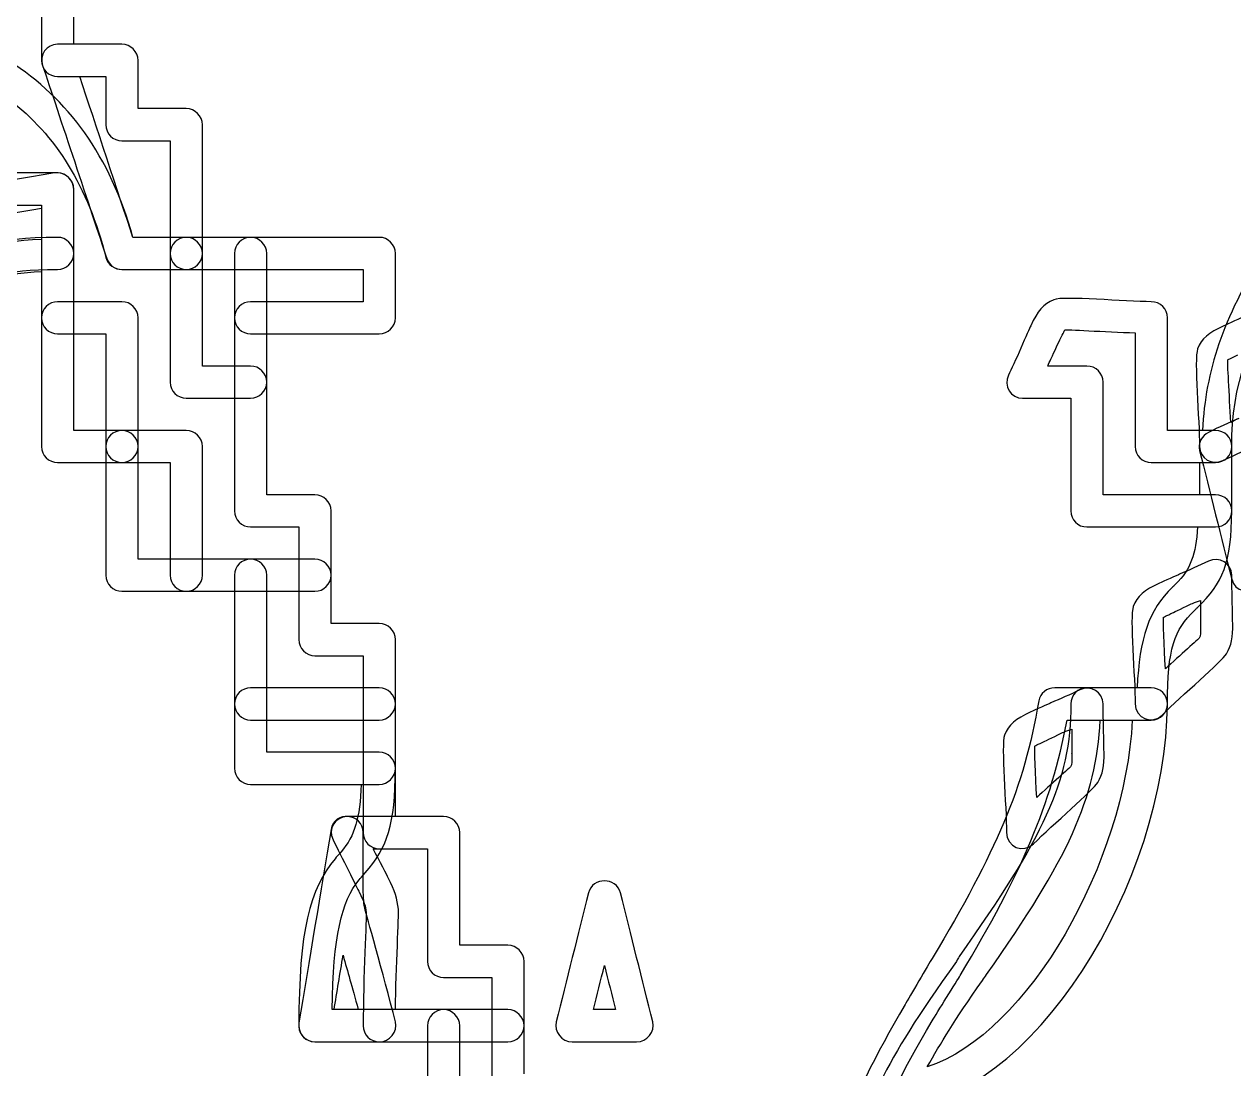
# Model space of a CAD drawing. Extents: x 25 to 279, y 7 to 272.
# Drawn here: x 257.3 to 267.25, y 122.68 to 131.27 of the extents above; entities that cross this region are included whole.
import ezdxf

# ---------------------------------------------------------------- set-up
doc = ezdxf.new("R2010")
doc.units = 0
doc.layers.get('0').update_dxf_attribs({"linetype": 'CONTINUOUS'})

msp = doc.modelspace()

# ---------------------------------------------------------------- linework, layer by layer
at = {"color": 7}
for points in [[(257.571875, 131.101042)], [(257.753908, 130.836458)], [(257.547004, 130.042708)], [(257.439583, 129.753254)], [(258.630208, 129.513542)], [(259.159375, 129.513542)], [(258.7625, 129.248958)], [(259.291667, 129.248958)], [(257.571875, 128.984375)], [(265.766021, 129.001044)], [(265.855979, 128.752865)], [(257.704167, 128.719792)], [(258.101042, 127.926042)], [(258.233333, 127.661458)], [(259.159375, 126.867708)], [(267.038667, 126.851304)], [(259.291667, 126.603125)], [(266.972521, 126.528777)], [(259.159375, 125.809375)], [(265.980333, 125.792971)], [(266.038542, 125.809375)], [(259.291667, 125.544792)], [(265.914188, 125.470444)], [(266.147021, 125.544792)], [(259.953125, 124.751042)], [(259.961327, 124.751042)], [(260.167967, 124.486458)], [(262.069792, 124.221875)], [(259.920052, 123.610158)], [(262.069792, 123.527344)], [(260.746875, 123.163542)], [(260.879167, 122.898958)]]:
    msp.add_lwpolyline(points, close=True, dxfattribs=at)
for points in [[(257.439583, 131.497917), (257.439583, 131.332552), (257.439583, 131.134115), (257.439583, 130.96875)], [(257.704167, 131.101042), (257.704167, 131.189942), (257.704167, 131.276725), (257.704167, 131.365625)], [(257.571875, 131.101042), (257.481652, 131.101042), (257.41921, 131.012935), (257.447785, 130.927475)], [(258.101042, 131.101042), (257.935677, 131.101042), (257.73724, 131.101042), (257.571875, 131.101042)], [(258.101042, 131.101042), (257.976952, 131.101042), (257.837517, 131.101042), (257.704167, 131.101042)], [(258.233333, 130.96875), (258.233333, 131.041775), (258.174067, 131.101042), (258.101042, 131.101042)], [(258.233333, 130.96875), (258.233333, 131.041775), (258.174067, 131.101042), (258.101042, 131.101042)], [(258.192058, 129.513542), (258.002881, 130.181879), (257.660246, 130.655483), (257.175, 130.960548)], [(257.439583, 130.96875), (257.439583, 130.895725), (257.49885, 130.836458), (257.571875, 130.836458)], [(258.233333, 130.571875), (258.233333, 130.705225), (258.233333, 130.84466), (258.233333, 130.96875)], [(258.233333, 130.571875), (258.233333, 130.705225), (258.233333, 130.84466), (258.233333, 130.96875)], [(257.447785, 130.927475), (257.580077, 130.5306), (257.84466, 129.73685), (257.976952, 129.339975)], [(257.571875, 130.836458), (257.695965, 130.836458), (257.8354, 130.836458), (257.96875, 130.836458)], [(257.753908, 130.836458), (257.826933, 130.836458), (257.896519, 130.836458), (257.96875, 130.836458)], [(258.192058, 129.513542), (258.069821, 129.87999), (257.885406, 130.441435), (257.753908, 130.836458)], [(257.96875, 130.836458), (257.96875, 130.703108), (257.96875, 130.563673), (257.96875, 130.439583)], [(257.96875, 130.836458), (257.96875, 130.703108), (257.96875, 130.563673), (257.96875, 130.439583)], [(257.175, 130.646223), (257.554413, 130.355975), (257.822435, 129.933435), (257.96875, 129.348177)], [(258.630208, 130.571875), (258.506119, 130.571875), (258.366683, 130.571875), (258.233333, 130.571875)], [(258.630208, 130.571875), (258.506119, 130.571875), (258.366683, 130.571875), (258.233333, 130.571875)], [(258.7625, 130.439583), (258.7625, 130.512608), (258.703233, 130.571875), (258.630208, 130.571875)], [(258.7625, 130.439583), (258.7625, 130.512608), (258.703233, 130.571875), (258.630208, 130.571875)], [(257.96875, 130.439583), (257.96875, 130.366558), (258.028017, 130.307292), (258.101042, 130.307292)], [(257.96875, 130.439583), (257.96875, 130.366558), (258.028017, 130.307292), (258.101042, 130.307292)], [(258.7625, 129.513542), (258.7625, 129.815696), (258.7625, 130.150129), (258.7625, 130.439583)], [(258.7625, 129.38125), (258.7625, 129.711979), (258.7625, 130.108854), (258.7625, 130.439583)], [(258.101042, 130.307292), (258.225131, 130.307292), (258.364567, 130.307292), (258.497917, 130.307292)], [(258.101042, 130.307292), (258.225131, 130.307292), (258.364567, 130.307292), (258.497917, 130.307292)], [(258.497917, 130.307292), (258.497917, 130.005138), (258.497917, 129.670704), (258.497917, 129.38125)], [(258.497917, 130.307292), (258.497917, 130.048265), (258.497917, 129.772569), (258.497917, 129.513542)], [(257.547004, 130.042708), (257.05091, 129.959894), (256.455598, 129.86094), (255.959504, 129.778125)], [(257.571875, 130.042708), (257.447785, 130.042708), (257.30835, 130.042708), (257.175, 130.042708)], [(257.704167, 129.910417), (257.704167, 129.992173), (257.627702, 130.056202), (257.547004, 130.042708)], [(257.704167, 129.910417), (257.704167, 129.983442), (257.6449, 130.042708), (257.571875, 130.042708)], [(257.704167, 128.984375), (257.704167, 129.286529), (257.704167, 129.620962), (257.704167, 129.910417)], [(257.704167, 129.38125), (257.704167, 129.546615), (257.704167, 129.745052), (257.704167, 129.910417)], [(256.116667, 129.53021), (256.540529, 129.600854), (257.011223, 129.681817), (257.439583, 129.753254)], [(257.042708, 129.778125), (257.166798, 129.778125), (257.306233, 129.778125), (257.439583, 129.778125)], [(257.439583, 129.778125), (257.439583, 129.475971), (257.439583, 129.141537), (257.439583, 128.852083)], [(257.439583, 129.753254), (257.439583, 129.666471), (257.439583, 129.582598), (257.439583, 129.497138)], [(257.571875, 129.513542), (257.046942, 129.513542), (256.824162, 129.425435), (256.61276, 129.207683)], [(257.439583, 129.497138), (257.029479, 129.47941), (256.800615, 129.401094), (256.61276, 129.207683)], [(257.704167, 129.38125), (257.704167, 129.454275), (257.6449, 129.513542), (257.571875, 129.513542)], [(258.630208, 129.513542), (258.493154, 129.513542), (258.336785, 129.513542), (258.192058, 129.513542)], [(258.497917, 129.513542), (258.395258, 129.513542), (258.293129, 129.513542), (258.192058, 129.513542)], [(258.630208, 129.513542), (258.557183, 129.513542), (258.497917, 129.454275), (258.497917, 129.38125)], [(258.7625, 129.38125), (258.7625, 129.454275), (258.703233, 129.513542), (258.630208, 129.513542)], [(259.159375, 129.513542), (258.99401, 129.513542), (258.795573, 129.513542), (258.630208, 129.513542)], [(260.217708, 129.513542), (259.76289, 129.513542), (259.231077, 129.513542), (258.7625, 129.513542)], [(259.159375, 129.513542), (259.08635, 129.513542), (259.027083, 129.454275), (259.027083, 129.38125)], [(260.217708, 129.513542), (259.886979, 129.513542), (259.490104, 129.513542), (259.159375, 129.513542)], [(259.291667, 129.38125), (259.291667, 129.454275), (259.2324, 129.513542), (259.159375, 129.513542)], [(260.35, 129.38125), (260.35, 129.454275), (260.290733, 129.513542), (260.217708, 129.513542)], [(260.35, 129.38125), (260.35, 129.454275), (260.290733, 129.513542), (260.217708, 129.513542)], [(257.571875, 129.248958), (257.6449, 129.248958), (257.704167, 129.308225), (257.704167, 129.38125)], [(257.704167, 127.926042), (257.704167, 128.394619), (257.704167, 128.926431), (257.704167, 129.38125)], [(257.96875, 129.348177), (257.983567, 129.289175), (258.040452, 129.248958), (258.101042, 129.248958)], [(258.497917, 129.38125), (258.497917, 129.308225), (258.557183, 129.248958), (258.630208, 129.248958)], [(258.497917, 129.38125), (258.497917, 129.050521), (258.497917, 128.653646), (258.497917, 128.322917)], [(258.630208, 129.248958), (258.703233, 129.248958), (258.7625, 129.308225), (258.7625, 129.38125)], [(258.7625, 128.455208), (258.7625, 128.757362), (258.7625, 129.091796), (258.7625, 129.38125)], [(259.027083, 129.38125), (259.027083, 129.215885), (259.027083, 129.017448), (259.027083, 128.852083)], [(259.291667, 128.322917), (259.291667, 128.5875), (259.291667, 129.116667), (259.291667, 129.38125)], [(260.35, 128.852083), (260.35, 129.017448), (260.35, 129.215885), (260.35, 129.38125)], [(260.35, 128.852083), (260.35, 129.017448), (260.35, 129.215885), (260.35, 129.38125)], [(267.49375, 129.389452), (267.155083, 128.837531), (267.014854, 128.42531), (266.988396, 127.926042)], [(256.802996, 129.02565), (256.962275, 129.190221), (257.116263, 129.248958), (257.571875, 129.248958)], [(257.976952, 129.339975), (257.994944, 129.286), (258.044156, 129.248958), (258.101042, 129.248958)], [(258.101042, 129.248958), (258.225131, 129.248958), (258.364567, 129.248958), (258.497917, 129.248958)], [(258.101042, 129.248958), (258.266406, 129.248958), (258.464844, 129.248958), (258.630208, 129.248958)], [(258.497917, 129.248958), (258.497917, 128.946804), (258.497917, 128.612371), (258.497917, 128.322917)], [(258.630208, 129.248958), (259.085027, 129.248958), (259.61684, 129.248958), (260.085417, 129.248958)], [(258.7625, 129.248958), (258.8514, 129.248958), (258.938183, 129.248958), (259.027083, 129.248958)], [(258.7625, 128.455208), (258.7625, 128.714235), (258.7625, 128.989931), (258.7625, 129.248958)], [(259.027083, 129.248958), (259.027083, 129.007129), (259.027083, 128.697037), (259.027083, 128.455208)], [(259.291667, 129.248958), (259.550694, 129.248958), (259.82639, 129.248958), (260.085417, 129.248958)], [(259.291667, 128.984375), (259.291667, 129.073275), (259.291667, 129.160058), (259.291667, 129.248958)], [(260.085417, 129.248958), (260.085417, 129.160058), (260.085417, 129.073275), (260.085417, 128.984375)], [(260.085417, 129.248958), (260.085417, 129.160058), (260.085417, 129.073275), (260.085417, 128.984375)], [(267.229167, 127.79375), (267.229167, 128.302279), (267.369396, 128.683808), (267.716, 129.248958)], [(256.802996, 129.02565), (256.941108, 129.16826), (257.109913, 129.217737), (257.439583, 129.232554)], [(257.439583, 129.232554), (257.439583, 128.767681), (257.439583, 128.243277), (257.439583, 127.79375)], [(257.571875, 128.984375), (257.49885, 128.984375), (257.439583, 128.925108), (257.439583, 128.852083)], [(258.101042, 128.984375), (257.935677, 128.984375), (257.73724, 128.984375), (257.571875, 128.984375)], [(258.101042, 128.984375), (257.976952, 128.984375), (257.837517, 128.984375), (257.704167, 128.984375)], [(258.233333, 128.852083), (258.233333, 128.925108), (258.174067, 128.984375), (258.101042, 128.984375)], [(258.233333, 128.852083), (258.233333, 128.925108), (258.174067, 128.984375), (258.101042, 128.984375)], [(259.159375, 128.984375), (259.08635, 128.984375), (259.027083, 128.925108), (259.027083, 128.852083)], [(260.085417, 128.984375), (259.783263, 128.984375), (259.448829, 128.984375), (259.159375, 128.984375)], [(260.085417, 128.984375), (259.82639, 128.984375), (259.550694, 128.984375), (259.291667, 128.984375)], [(265.766021, 129.001044), (265.681354, 128.967442), (265.631083, 128.90791), (265.575521, 128.785937)], [(265.766021, 129.001044), (265.681354, 128.967442), (265.631083, 128.90791), (265.575521, 128.785937)], [(266.567708, 128.984375), (266.356042, 128.984375), (265.845396, 129.032794), (265.766021, 129.001044)], [(266.567708, 128.984375), (266.356042, 128.984375), (265.845396, 129.032794), (265.766021, 129.001044)], [(266.7, 128.852083), (266.7, 128.925108), (266.641792, 128.984375), (266.567708, 128.984375)], [(266.7, 128.852083), (266.7, 128.925108), (266.641792, 128.984375), (266.567708, 128.984375)], [(257.439583, 128.852083), (257.439583, 128.779058), (257.49885, 128.719792), (257.571875, 128.719792)], [(257.439583, 128.852083), (257.439583, 128.521354), (257.439583, 128.124479), (257.439583, 127.79375)], [(258.233333, 127.926042), (258.233333, 128.228196), (258.233333, 128.562629), (258.233333, 128.852083)], [(258.233333, 127.79375), (258.233333, 128.124479), (258.233333, 128.521354), (258.233333, 128.852083)], [(259.027083, 128.852083), (259.027083, 128.35599), (259.027083, 127.760677), (259.027083, 127.264583)], [(259.027083, 128.852083), (259.027083, 128.779058), (259.08635, 128.719792), (259.159375, 128.719792)], [(260.217708, 128.719792), (260.290733, 128.719792), (260.35, 128.779058), (260.35, 128.852083)], [(260.217708, 128.719792), (260.290733, 128.719792), (260.35, 128.779058), (260.35, 128.852083)], [(266.7, 127.926042), (266.7, 128.228196), (266.7, 128.562629), (266.7, 128.852083)], [(266.7, 127.926042), (266.7, 128.228196), (266.7, 128.562629), (266.7, 128.852083)], [(267.329708, 128.860285), (267.316479, 128.855258), (267.192125, 128.799167), (267.163021, 128.785937)], [(265.575521, 128.785937), (265.562292, 128.757098), (265.435292, 128.463146), (265.392958, 128.38086)], [(265.575521, 128.785937), (265.562292, 128.757098), (265.435292, 128.463146), (265.392958, 128.38086)], [(265.816292, 128.670315), (265.845396, 128.734079), (265.855979, 128.752071), (265.855979, 128.752865)], [(265.816292, 128.670315), (265.845396, 128.734079), (265.855979, 128.752071), (265.855979, 128.752865)], [(265.855979, 128.752865), (265.866563, 128.757098), (266.181417, 128.73699), (266.435417, 128.727994)], [(265.855979, 128.752865), (265.866562, 128.757098), (266.181417, 128.73699), (266.435417, 128.727994)], [(267.163021, 128.785937), (267.041313, 128.729317), (266.980458, 128.680633), (266.948708, 128.595702)], [(257.571875, 128.719792), (257.695965, 128.719792), (257.8354, 128.719792), (257.96875, 128.719792)], [(257.704167, 128.719792), (257.793067, 128.719792), (257.87985, 128.719792), (257.96875, 128.719792)], [(257.704167, 127.926042), (257.704167, 128.185069), (257.704167, 128.460765), (257.704167, 128.719792)], [(257.96875, 128.719792), (257.96875, 128.417637), (257.96875, 128.083204), (257.96875, 127.79375)], [(257.96875, 128.719792), (257.96875, 128.460765), (257.96875, 128.185069), (257.96875, 127.926042)], [(259.159375, 128.719792), (259.490104, 128.719792), (259.886979, 128.719792), (260.217708, 128.719792)], [(259.291667, 127.396875), (259.291667, 127.822854), (259.291667, 128.293813), (259.291667, 128.719792)], [(259.291667, 128.719792), (259.593821, 128.719792), (259.928254, 128.719792), (260.217708, 128.719792)], [(265.742208, 128.513152), (265.7475, 128.526381), (265.803063, 128.644121), (265.816292, 128.670315)], [(265.742208, 128.513152), (265.7475, 128.526381), (265.803063, 128.644121), (265.816292, 128.670315)], [(266.435417, 128.727994), (266.435417, 128.423988), (266.435417, 128.08585), (266.435417, 127.79375)], [(266.435417, 128.727994), (266.435417, 128.423987), (266.435417, 128.08585), (266.435417, 127.79375)], [(266.948708, 128.595702), (266.916958, 128.51474), (266.964583, 128.005417), (266.964583, 127.79375)], [(267.197417, 128.50495), (267.197417, 128.506802), (267.215937, 128.516592), (267.279437, 128.546225)], [(259.159375, 128.455208), (259.035285, 128.455208), (258.89585, 128.455208), (258.7625, 128.455208)], [(259.027083, 128.455208), (258.938183, 128.455208), (258.8514, 128.455208), (258.7625, 128.455208)], [(259.291667, 128.322917), (259.291667, 128.395942), (259.2324, 128.455208), (259.159375, 128.455208)], [(265.71575, 128.455208), (265.723688, 128.473994), (265.731625, 128.493838), (265.742208, 128.513152)], [(265.71575, 128.455208), (265.723688, 128.473994), (265.731625, 128.493837), (265.742208, 128.513152)], [(266.038542, 128.455208), (265.938, 128.455208), (265.826875, 128.455208), (265.71575, 128.455208)], [(266.038542, 128.455208), (265.938, 128.455208), (265.826875, 128.455208), (265.71575, 128.455208)], [(266.170833, 128.322917), (266.170833, 128.395942), (266.112625, 128.455208), (266.038542, 128.455208)], [(266.170833, 128.322917), (266.170833, 128.395942), (266.112625, 128.455208), (266.038542, 128.455208)], [(267.221229, 127.992188), (267.210646, 128.218406), (267.192125, 128.495425), (267.197417, 128.50495)], [(265.392958, 128.38086), (265.350625, 128.292754), (265.411479, 128.190625), (265.509375, 128.190625)], [(265.392958, 128.38086), (265.350625, 128.292754), (265.411479, 128.190625), (265.509375, 128.190625)], [(258.497917, 128.322917), (258.497917, 128.249892), (258.557183, 128.190625), (258.630208, 128.190625)], [(258.497917, 128.322917), (258.497917, 128.249892), (258.557183, 128.190625), (258.630208, 128.190625)], [(259.159375, 128.190625), (259.2324, 128.190625), (259.291667, 128.249892), (259.291667, 128.322917)], [(259.291667, 127.396875), (259.291667, 127.699029), (259.291667, 128.033462), (259.291667, 128.322917)], [(266.170833, 127.396875), (266.170833, 127.699029), (266.170833, 128.033463), (266.170833, 128.322917)], [(266.170833, 127.396875), (266.170833, 127.699029), (266.170833, 128.033462), (266.170833, 128.322917)], [(258.630208, 128.190625), (258.754298, 128.190625), (258.893733, 128.190625), (259.027083, 128.190625)], [(258.630208, 128.190625), (258.795573, 128.190625), (258.99401, 128.190625), (259.159375, 128.190625)], [(259.027083, 128.190625), (259.027083, 127.888471), (259.027083, 127.554038), (259.027083, 127.264583)], [(265.509375, 128.190625), (265.633729, 128.190625), (265.773958, 128.190625), (265.90625, 128.190625)], [(265.509375, 128.190625), (265.633729, 128.190625), (265.773958, 128.190625), (265.90625, 128.190625)], [(265.90625, 128.190625), (265.90625, 127.888471), (265.90625, 127.554038), (265.90625, 127.264583)], [(265.90625, 128.190625), (265.90625, 127.888471), (265.90625, 127.554038), (265.90625, 127.264583)], [(267.287375, 128.02526), (267.202708, 127.987425), (267.125979, 127.9525), (267.038667, 127.909638)], [(267.287375, 128.02526), (267.263562, 128.014942), (267.242396, 128.002242), (267.221229, 127.992188)], [(258.101042, 127.926042), (257.976952, 127.926042), (257.837517, 127.926042), (257.704167, 127.926042)], [(257.96875, 127.926042), (257.87985, 127.926042), (257.793067, 127.926042), (257.704167, 127.926042)], [(258.101042, 127.926042), (258.028017, 127.926042), (257.96875, 127.866775), (257.96875, 127.79375)], [(258.233333, 127.79375), (258.233333, 127.866775), (258.174067, 127.926042), (258.101042, 127.926042)], [(258.630208, 127.926042), (258.464844, 127.926042), (258.266406, 127.926042), (258.101042, 127.926042)], [(258.630208, 127.926042), (258.506119, 127.926042), (258.366683, 127.926042), (258.233333, 127.926042)], [(258.7625, 127.79375), (258.7625, 127.866775), (258.703233, 127.926042), (258.630208, 127.926042)], [(258.7625, 127.79375), (258.7625, 127.866775), (258.703233, 127.926042), (258.630208, 127.926042)], [(266.988396, 127.926042), (266.893146, 127.926042), (266.797896, 127.926042), (266.7, 127.926042)], [(267.096875, 127.926042), (266.972521, 127.926042), (266.832292, 127.926042), (266.7, 127.926042)], [(267.038667, 127.909638), (266.983104, 127.881856), (266.948708, 127.820737), (266.964583, 127.760677)], [(267.229167, 127.79375), (267.229167, 127.866775), (267.170958, 127.926042), (267.096875, 127.926042)], [(257.439583, 127.79375), (257.439583, 127.720725), (257.49885, 127.661458), (257.571875, 127.661458)], [(257.439583, 127.79375), (257.439583, 127.720725), (257.49885, 127.661458), (257.571875, 127.661458)], [(257.96875, 127.79375), (257.96875, 127.720725), (258.028017, 127.661458), (258.101042, 127.661458)], [(257.96875, 127.79375), (257.96875, 127.463021), (257.96875, 127.066146), (257.96875, 126.735417)], [(258.101042, 127.661458), (258.174067, 127.661458), (258.233333, 127.720725), (258.233333, 127.79375)], [(258.233333, 126.867708), (258.233333, 127.169863), (258.233333, 127.504296), (258.233333, 127.79375)], [(258.7625, 126.867708), (258.7625, 127.169863), (258.7625, 127.504296), (258.7625, 127.79375)], [(258.7625, 126.735417), (258.7625, 127.066146), (258.7625, 127.463021), (258.7625, 127.79375)], [(266.435417, 127.79375), (266.435417, 127.720725), (266.493625, 127.661458), (266.567708, 127.661458)], [(266.435417, 127.79375), (266.435417, 127.720725), (266.493625, 127.661458), (266.567708, 127.661458)], [(266.964583, 127.79375), (266.964583, 127.695325), (267.067771, 127.633942), (267.155083, 127.678127)], [(266.964583, 127.760677), (267.046604, 127.429948), (267.147146, 127.033073), (267.229167, 126.702344)], [(267.096875, 127.661458), (267.170958, 127.661458), (267.229167, 127.720725), (267.229167, 127.79375)], [(267.155083, 127.678127), (267.237104, 127.719137), (267.313833, 127.749035), (267.393208, 127.785548)], [(267.229167, 127.264583), (267.229167, 127.429948), (267.229167, 127.628385), (267.229167, 127.79375)], [(257.571875, 127.661458), (257.695965, 127.661458), (257.8354, 127.661458), (257.96875, 127.661458)], [(257.571875, 127.661458), (257.73724, 127.661458), (257.935677, 127.661458), (258.101042, 127.661458)], [(257.96875, 127.661458), (257.96875, 127.359304), (257.96875, 127.024871), (257.96875, 126.735417)], [(258.101042, 127.661458), (258.225131, 127.661458), (258.364567, 127.661458), (258.497917, 127.661458)], [(258.233333, 127.661458), (258.322233, 127.661458), (258.409017, 127.661458), (258.497917, 127.661458)], [(258.233333, 126.867708), (258.233333, 127.126735), (258.233333, 127.402431), (258.233333, 127.661458)], [(258.497917, 127.661458), (258.497917, 127.359304), (258.497917, 127.024871), (258.497917, 126.735417)], [(258.497917, 127.661458), (258.497917, 127.402431), (258.497917, 127.126735), (258.497917, 126.867708)], [(266.567708, 127.661458), (266.734396, 127.661458), (266.930188, 127.661458), (267.096875, 127.661458)], [(266.567708, 127.661458), (266.692063, 127.661458), (266.832292, 127.661458), (266.964583, 127.661458)], [(266.964583, 127.661458), (266.964583, 127.572558), (266.964583, 127.485775), (266.964583, 127.396875)], [(259.688542, 127.396875), (259.564452, 127.396875), (259.425017, 127.396875), (259.291667, 127.396875)], [(259.688542, 127.396875), (259.564452, 127.396875), (259.425017, 127.396875), (259.291667, 127.396875)], [(259.820833, 127.264583), (259.820833, 127.337608), (259.761567, 127.396875), (259.688542, 127.396875)], [(259.820833, 127.264583), (259.820833, 127.337608), (259.761567, 127.396875), (259.688542, 127.396875)], [(267.096875, 127.396875), (266.808479, 127.396875), (266.472458, 127.396875), (266.170833, 127.396875)], [(266.964583, 127.396875), (266.705292, 127.396875), (266.430125, 127.396875), (266.170833, 127.396875)], [(267.229167, 127.264583), (267.229167, 127.337608), (267.170958, 127.396875), (267.096875, 127.396875)], [(259.027083, 127.264583), (259.027083, 127.191558), (259.08635, 127.132292), (259.159375, 127.132292)], [(259.027083, 127.264583), (259.027083, 127.191558), (259.08635, 127.132292), (259.159375, 127.132292)], [(259.820833, 126.338542), (259.820833, 126.640696), (259.820833, 126.975129), (259.820833, 127.264583)], [(259.820833, 126.735417), (259.820833, 126.900781), (259.820833, 127.099219), (259.820833, 127.264583)], [(265.90625, 127.264583), (265.90625, 127.191558), (265.964458, 127.132292), (266.038542, 127.132292)], [(265.90625, 127.264583), (265.90625, 127.191558), (265.964458, 127.132292), (266.038542, 127.132292)], [(266.948708, 126.470833), (267.155083, 126.669535), (267.229167, 126.839927), (267.229167, 127.264583)], [(267.096875, 127.132292), (267.170958, 127.132292), (267.229167, 127.191558), (267.229167, 127.264583)], [(259.159375, 127.132292), (259.283465, 127.132292), (259.4229, 127.132292), (259.55625, 127.132292)], [(259.159375, 127.132292), (259.283465, 127.132292), (259.4229, 127.132292), (259.55625, 127.132292)], [(259.55625, 127.132292), (259.55625, 126.830138), (259.55625, 126.495704), (259.55625, 126.20625)], [(259.55625, 127.132292), (259.55625, 127.043392), (259.55625, 126.956608), (259.55625, 126.867708)], [(266.038542, 127.132292), (266.321646, 127.132292), (266.649729, 127.132292), (266.948708, 127.132292)], [(266.038542, 127.132292), (266.369271, 127.132292), (266.766146, 127.132292), (267.096875, 127.132292)], [(266.948708, 127.132292), (266.932833, 126.905544), (266.893146, 126.784365), (266.766146, 126.661069)], [(259.159375, 126.867708), (258.869921, 126.867708), (258.535488, 126.867708), (258.233333, 126.867708)], [(258.497917, 126.867708), (258.409017, 126.867708), (258.322233, 126.867708), (258.233333, 126.867708)], [(259.55625, 126.867708), (259.297223, 126.867708), (259.021527, 126.867708), (258.7625, 126.867708)], [(259.159375, 126.867708), (259.08635, 126.867708), (259.027083, 126.808442), (259.027083, 126.735417)], [(259.688542, 126.867708), (259.523177, 126.867708), (259.32474, 126.867708), (259.159375, 126.867708)], [(259.291667, 126.735417), (259.291667, 126.808442), (259.2324, 126.867708), (259.159375, 126.867708)], [(259.820833, 126.735417), (259.820833, 126.808442), (259.761567, 126.867708), (259.688542, 126.867708)], [(267.229167, 126.735417), (267.229167, 126.833842), (267.125979, 126.895225), (267.038667, 126.851304)], [(267.038667, 126.851304), (266.956646, 126.810029), (266.879917, 126.780131), (266.800542, 126.743619)], [(257.96875, 126.735417), (257.96875, 126.662392), (258.028017, 126.603125), (258.101042, 126.603125)], [(257.96875, 126.735417), (257.96875, 126.662392), (258.028017, 126.603125), (258.101042, 126.603125)], [(258.497917, 126.735417), (258.497917, 126.662392), (258.557183, 126.603125), (258.630208, 126.603125)], [(258.630208, 126.603125), (258.703233, 126.603125), (258.7625, 126.662392), (258.7625, 126.735417)], [(259.027083, 126.735417), (259.027083, 126.404687), (259.027083, 126.007812), (259.027083, 125.677083)], [(259.291667, 125.280208), (259.291667, 125.748785), (259.291667, 126.280598), (259.291667, 126.735417)], [(259.688542, 126.603125), (259.761567, 126.603125), (259.820833, 126.662392), (259.820833, 126.735417)], [(259.820833, 126.338542), (259.820833, 126.471892), (259.820833, 126.611327), (259.820833, 126.735417)], [(266.633854, 126.669271), (266.512146, 126.61265), (266.451292, 126.563967), (266.419542, 126.479035)], [(266.800542, 126.743619), (266.787313, 126.738592), (266.662958, 126.6825), (266.633854, 126.669271)], [(266.766146, 126.661069), (266.755563, 126.650221), (266.752917, 126.647575), (266.742333, 126.636198)], [(267.237104, 126.338542), (267.237104, 126.368969), (267.229167, 126.651808), (267.229167, 126.735417)], [(267.229167, 126.702344), (267.252979, 126.602596), (267.379979, 126.571904), (267.451417, 126.6444)], [(258.101042, 126.603125), (258.390496, 126.603125), (258.724929, 126.603125), (259.027083, 126.603125)], [(258.101042, 126.603125), (258.266406, 126.603125), (258.464844, 126.603125), (258.630208, 126.603125)], [(258.630208, 126.603125), (258.960938, 126.603125), (259.357813, 126.603125), (259.688542, 126.603125)], [(259.027083, 126.603125), (259.027083, 126.134548), (259.027083, 125.602735), (259.027083, 125.147917)], [(259.291667, 126.603125), (259.380567, 126.603125), (259.46735, 126.603125), (259.55625, 126.603125)], [(259.291667, 125.809375), (259.291667, 126.068402), (259.291667, 126.344098), (259.291667, 126.603125)], [(259.55625, 126.603125), (259.55625, 126.469775), (259.55625, 126.33034), (259.55625, 126.20625)], [(266.742333, 126.636198), (266.546542, 126.448344), (266.469813, 126.219479), (266.451292, 125.809375)], [(266.419542, 126.479035), (266.387792, 126.398073), (266.435417, 125.88875), (266.435417, 125.677083)], [(266.750271, 126.429558), (266.776729, 126.441465), (266.893146, 126.498085), (266.906375, 126.503906)], [(266.906375, 126.503906), (266.927542, 126.513696), (266.951354, 126.518987), (266.972521, 126.528777)], [(266.92225, 126.445963), (266.935479, 126.456546), (266.935479, 126.459985), (266.948708, 126.470833)], [(266.972521, 126.528777), (266.975167, 126.442523), (266.972521, 126.309173), (266.972521, 126.33034)], [(266.684125, 125.966537), (266.673542, 126.145131), (266.662958, 126.38061), (266.66825, 126.388283)], [(266.66825, 126.388283), (266.66825, 126.390135), (266.686771, 126.399925), (266.750271, 126.429558)], [(266.7, 125.677083), (266.7, 126.132696), (266.758208, 126.286683), (266.92225, 126.445963)], [(260.217708, 126.338542), (260.093619, 126.338542), (259.954183, 126.338542), (259.820833, 126.338542)], [(260.217708, 126.338542), (260.093619, 126.338542), (259.954183, 126.338542), (259.820833, 126.338542)], [(260.35, 126.20625), (260.35, 126.279275), (260.290733, 126.338542), (260.217708, 126.338542)], [(260.35, 126.20625), (260.35, 126.279275), (260.290733, 126.338542), (260.217708, 126.338542)], [(266.972521, 126.33034), (266.975167, 126.261548), (266.972521, 126.236412), (266.964583, 126.222654)], [(267.186833, 126.090362), (267.226521, 126.157302), (267.23975, 126.224771), (267.237104, 126.338542)], [(259.55625, 126.20625), (259.55625, 126.133225), (259.615517, 126.073958), (259.688542, 126.073958)], [(259.55625, 126.20625), (259.55625, 126.133225), (259.615517, 126.073958), (259.688542, 126.073958)], [(260.35, 125.677083), (260.35, 125.842448), (260.35, 126.040885), (260.35, 126.20625)], [(260.35, 124.751042), (260.35, 125.219619), (260.35, 125.751431), (260.35, 126.20625)], [(266.964583, 126.222654), (266.959292, 126.212071), (266.800542, 126.073429), (266.684125, 125.966537)], [(259.688542, 126.073958), (259.812631, 126.073958), (259.952067, 126.073958), (260.085417, 126.073958)], [(259.688542, 126.073958), (259.812631, 126.073958), (259.952067, 126.073958), (260.085417, 126.073958)], [(260.085417, 126.073958), (260.085417, 125.985058), (260.085417, 125.898275), (260.085417, 125.809375)], [(260.085417, 126.073958), (260.085417, 125.605381), (260.085417, 125.073569), (260.085417, 124.61875)], [(266.657667, 125.586067), (266.813771, 125.741112), (267.149792, 126.027656), (267.186833, 126.090362)], [(259.159375, 125.809375), (259.08635, 125.809375), (259.027083, 125.750108), (259.027083, 125.677083)], [(260.217708, 125.809375), (259.886979, 125.809375), (259.490104, 125.809375), (259.159375, 125.809375)], [(260.085417, 125.809375), (259.82639, 125.809375), (259.550694, 125.809375), (259.291667, 125.809375)], [(260.35, 125.677083), (260.35, 125.750108), (260.290733, 125.809375), (260.217708, 125.809375)], [(265.773958, 125.809375), (265.710458, 125.809375), (265.65225, 125.765719), (265.641667, 125.701954)], [(265.980333, 125.792971), (265.898313, 125.751696), (265.821583, 125.721798), (265.742208, 125.685285)], [(266.451292, 125.809375), (266.229042, 125.809375), (265.985625, 125.809375), (265.773958, 125.809375)], [(266.038542, 125.809375), (265.964458, 125.809375), (265.90625, 125.750108), (265.90625, 125.677083)], [(266.170833, 125.677083), (266.170833, 125.775508), (266.067646, 125.836892), (265.980333, 125.792971)], [(266.567708, 125.809375), (266.401021, 125.809375), (266.205229, 125.809375), (266.038542, 125.809375)], [(266.7, 125.677083), (266.7, 125.750108), (266.641792, 125.809375), (266.567708, 125.809375)], [(259.027083, 125.677083), (259.027083, 125.604058), (259.08635, 125.544792), (259.159375, 125.544792)], [(259.027083, 125.677083), (259.027083, 125.511719), (259.027083, 125.313281), (259.027083, 125.147917)], [(260.217708, 125.544792), (260.290733, 125.544792), (260.35, 125.604058), (260.35, 125.677083)], [(260.35, 125.147917), (260.35, 125.313281), (260.35, 125.511719), (260.35, 125.677083)], [(264.451042, 122.369792), (265.586104, 122.369792), (266.7, 124.241454), (266.7, 125.677083)], [(265.641667, 125.701954), (265.522604, 124.983875), (265.287125, 124.457619), (264.765896, 123.585288)], [(265.90625, 125.677083), (265.90625, 125.033087), (265.673417, 124.574829), (264.988146, 123.601692)], [(265.742208, 125.685285), (265.728979, 125.680258), (265.604625, 125.624167), (265.575521, 125.610938)], [(266.178771, 125.280208), (266.178771, 125.310635), (266.170833, 125.593475), (266.170833, 125.677083)], [(266.435417, 125.677083), (266.435417, 125.559344), (266.575646, 125.502723), (266.657667, 125.586067)], [(266.567708, 125.544792), (266.641792, 125.544792), (266.7, 125.604058), (266.7, 125.677083)], [(265.575521, 125.610938), (265.453812, 125.554317), (265.392958, 125.505633), (265.361208, 125.420702)], [(259.159375, 125.544792), (259.490104, 125.544792), (259.886979, 125.544792), (260.217708, 125.544792)], [(259.291667, 125.544792), (259.550694, 125.544792), (259.82639, 125.544792), (260.085417, 125.544792)], [(259.291667, 125.280208), (259.291667, 125.369108), (259.291667, 125.455892), (259.291667, 125.544792)], [(260.085417, 125.544792), (260.085417, 125.455892), (260.085417, 125.369108), (260.085417, 125.280208)], [(266.411604, 125.544792), (266.353396, 124.381948), (265.557, 122.965104), (264.723563, 122.692319)], [(264.996083, 123.444794), (265.506729, 124.297017), (265.742208, 124.844175), (265.8745, 125.544792)], [(265.213042, 123.452996), (265.882437, 124.403379), (266.115271, 124.898679), (266.147021, 125.544792)], [(265.848042, 125.445573), (265.869208, 125.455362), (265.893021, 125.460654), (265.914188, 125.470444)], [(265.8745, 125.544792), (266.099396, 125.544792), (266.35075, 125.544792), (266.567708, 125.544792)], [(265.914187, 125.470444), (265.916833, 125.38419), (265.914187, 125.25084), (265.914187, 125.272006)], [(266.147021, 125.544792), (266.234333, 125.544792), (266.321646, 125.544792), (266.411604, 125.544792)], [(265.361208, 125.420702), (265.329458, 125.33974), (265.377083, 124.830417), (265.377083, 124.61875)], [(265.609917, 125.32995), (265.609917, 125.331802), (265.628438, 125.341592), (265.691937, 125.371225)], [(265.691937, 125.371225), (265.718396, 125.383131), (265.834812, 125.439752), (265.848042, 125.445573)], [(260.085417, 125.280208), (259.82639, 125.280208), (259.550694, 125.280208), (259.291667, 125.280208)], [(260.217708, 125.280208), (259.928254, 125.280208), (259.593821, 125.280208), (259.291667, 125.280208)], [(260.35, 125.147917), (260.35, 125.220942), (260.290733, 125.280208), (260.217708, 125.280208)], [(265.625792, 124.908204), (265.615208, 125.086798), (265.604625, 125.322277), (265.609917, 125.32995)], [(265.914187, 125.272006), (265.916833, 125.203215), (265.914187, 125.178079), (265.90625, 125.164321)], [(266.1285, 125.032029), (266.168187, 125.098969), (266.181417, 125.166437), (266.178771, 125.280208)], [(265.90625, 125.164321), (265.900958, 125.153737), (265.742208, 125.015096), (265.625792, 124.908204)], [(259.027083, 125.147917), (259.027083, 125.074892), (259.08635, 125.015625), (259.159375, 125.015625)], [(259.027083, 125.147917), (259.027083, 125.074892), (259.08635, 125.015625), (259.159375, 125.015625)], [(260.101821, 124.288021), (260.28306, 124.49466), (260.35, 124.681985), (260.35, 125.147917)], [(260.217708, 125.015625), (260.290733, 125.015625), (260.35, 125.074892), (260.35, 125.147917)], [(259.159375, 125.015625), (259.490104, 125.015625), (259.886979, 125.015625), (260.217708, 125.015625)], [(259.159375, 125.015625), (259.443537, 125.015625), (259.770827, 125.015625), (260.069012, 125.015625)], [(260.069012, 125.015625), (260.056842, 124.738342), (260.0198, 124.594408), (259.903383, 124.461587)], [(265.599333, 124.527733), (265.755438, 124.682779), (266.091458, 124.969323), (266.1285, 125.032029)], [(259.953125, 124.751042), (259.8547, 124.751042), (259.793317, 124.648912), (259.837238, 124.560806)], [(259.961327, 124.751042), (259.89915, 124.756333), (259.834063, 124.723525), (259.820833, 124.643621)], [(260.746875, 124.751042), (260.498696, 124.751042), (260.201304, 124.751042), (259.953125, 124.751042)], [(260.085417, 124.61875), (260.085417, 124.699977), (260.023769, 124.74575), (259.961327, 124.751042)], [(260.746875, 124.751042), (260.622785, 124.751042), (260.48335, 124.751042), (260.35, 124.751042)], [(260.879167, 124.61875), (260.879167, 124.691775), (260.8199, 124.751042), (260.746875, 124.751042)], [(260.879167, 124.61875), (260.879167, 124.691775), (260.8199, 124.751042), (260.746875, 124.751042)], [(259.820833, 124.643621), (259.738019, 124.147527), (259.639065, 123.552215), (259.55625, 123.056121)], [(260.085417, 124.163931), (260.085152, 124.206794), (260.085417, 124.499423), (260.085417, 124.61875)], [(260.085417, 124.61875), (260.085417, 124.545725), (260.144683, 124.486458), (260.217708, 124.486458)], [(260.879167, 123.692708), (260.879167, 123.994863), (260.879167, 124.329296), (260.879167, 124.61875)], [(260.879167, 123.692708), (260.879167, 123.994863), (260.879167, 124.329296), (260.879167, 124.61875)], [(265.377083, 124.61875), (265.377083, 124.50101), (265.517313, 124.44439), (265.599333, 124.527733)], [(259.837238, 124.560806), (259.90259, 124.430367), (260.039908, 124.156258), (260.052344, 124.130858)], [(260.167967, 124.486458), (260.318779, 124.486458), (260.46721, 124.486458), (260.614583, 124.486458)], [(260.292056, 124.246746), (260.284119, 124.262621), (260.219825, 124.386446), (260.167967, 124.486458)], [(260.217708, 124.486458), (260.341798, 124.486458), (260.481233, 124.486458), (260.614583, 124.486458)], [(260.614583, 124.486458), (260.614583, 124.184304), (260.614583, 123.849871), (260.614583, 123.560417)], [(260.614583, 124.486458), (260.614583, 124.184304), (260.614583, 123.849871), (260.614583, 123.560417)], [(259.853906, 124.403908), (259.646473, 124.155729), (259.55625, 123.816004), (259.55625, 123.03125)], [(259.903383, 124.461587), (259.878248, 124.433012), (259.868194, 124.420842), (259.853906, 124.403908)], [(260.052344, 124.230077), (260.064515, 124.244629), (260.076421, 124.259181), (260.101821, 124.288021)], [(259.829035, 123.163542), (259.840148, 123.766263), (259.904706, 124.0536), (260.052344, 124.230077)], [(260.374871, 123.990365), (260.366669, 124.073444), (260.345238, 124.13906), (260.292056, 124.246746)], [(262.069792, 124.221875), (262.013965, 124.221875), (261.954169, 124.189331), (261.9375, 124.122656)], [(262.202083, 124.122656), (262.185415, 124.189331), (262.125619, 124.221875), (262.069792, 124.221875)], [(260.052344, 124.130858), (260.09256, 124.049367), (260.10579, 124.011531), (260.110288, 123.965494)], [(260.101821, 123.982163), (260.090444, 124.036137), (260.08621, 124.074502), (260.085417, 124.163931)], [(261.9375, 124.122656), (261.854685, 123.791927), (261.755731, 123.395052), (261.672917, 123.064323)], [(262.466667, 123.064323), (262.383852, 123.395052), (262.284898, 123.791927), (262.202083, 124.122656)], [(260.35, 123.064323), (260.250781, 123.461462), (260.10579, 123.963377), (260.101821, 123.982163)], [(260.35, 123.163542), (260.35635, 123.511469), (260.379633, 123.94274), (260.374871, 123.990365)], [(260.110288, 123.965494), (260.113198, 123.934802), (260.085417, 123.419923), (260.085417, 123.03125)], [(261.276042, 123.692708), (261.151952, 123.692708), (261.012517, 123.692708), (260.879167, 123.692708)], [(261.276042, 123.692708), (261.151952, 123.692708), (261.012517, 123.692708), (260.879167, 123.692708)], [(261.408333, 123.560417), (261.408333, 123.633442), (261.349067, 123.692708), (261.276042, 123.692708)], [(261.408333, 123.560417), (261.408333, 123.633442), (261.349067, 123.692708), (261.276042, 123.692708)], [(259.845704, 123.163542), (259.869781, 123.308004), (259.894652, 123.457229), (259.920052, 123.610158)], [(259.920052, 123.610158), (259.958152, 123.472575), (259.991754, 123.362508), (260.044142, 123.163542)], [(264.765896, 123.585288), (264.739438, 123.54269), (264.574867, 123.260644), (264.542058, 123.204817)], [(264.988146, 123.601692), (264.974917, 123.58079), (264.977563, 123.581583), (264.964333, 123.560417)], [(260.614583, 123.560417), (260.614583, 123.487392), (260.67385, 123.428125), (260.746875, 123.428125)], [(260.614583, 123.560417), (260.614583, 123.487392), (260.67385, 123.428125), (260.746875, 123.428125)], [(261.408333, 123.03125), (261.408333, 123.196615), (261.408333, 123.395052), (261.408333, 123.560417)], [(261.408333, 122.634375), (261.408333, 122.936529), (261.408333, 123.270963), (261.408333, 123.560417)], [(261.978775, 123.163542), (262.008673, 123.283133), (262.038571, 123.402196), (262.069792, 123.527344)], [(262.069792, 123.527344), (262.101013, 123.402196), (262.13091, 123.283133), (262.160808, 123.163542)], [(264.964333, 123.560417), (264.633604, 123.092898), (264.481204, 122.852127), (264.335154, 122.560027)], [(260.746875, 123.428125), (260.870965, 123.428125), (261.0104, 123.428125), (261.14375, 123.428125)], [(260.746875, 123.428125), (260.870965, 123.428125), (261.0104, 123.428125), (261.14375, 123.428125)], [(261.14375, 123.428125), (261.14375, 123.339225), (261.14375, 123.252442), (261.14375, 123.163542)], [(261.14375, 123.428125), (261.14375, 123.125971), (261.14375, 122.791538), (261.14375, 122.502083)], [(264.723563, 122.692319), (264.839979, 122.893402), (264.940521, 123.064323), (265.178646, 123.403254)], [(264.765896, 123.072525), (264.797646, 123.127823), (264.972271, 123.401931), (264.996083, 123.444794)], [(265.178646, 123.403254), (265.194521, 123.424421), (265.197167, 123.431829), (265.213042, 123.452996)], [(264.542058, 123.204817), (264.045171, 122.361854), (263.839854, 121.772627), (263.814454, 121.046875)], [(260.746875, 123.163542), (260.460067, 123.163542), (260.129073, 123.163542), (259.829035, 123.163542)], [(260.044142, 123.163542), (259.976673, 123.163542), (259.912908, 123.163542), (259.845704, 123.163542)], [(261.14375, 123.163542), (260.901921, 123.163542), (260.591829, 123.163542), (260.35, 123.163542)], [(260.746875, 123.163542), (260.67385, 123.163542), (260.614583, 123.104275), (260.614583, 123.03125)], [(261.276042, 123.163542), (261.110677, 123.163542), (260.91224, 123.163542), (260.746875, 123.163542)], [(260.879167, 123.03125), (260.879167, 123.104275), (260.8199, 123.163542), (260.746875, 123.163542)], [(261.408333, 123.03125), (261.408333, 123.104275), (261.349067, 123.163542), (261.276042, 123.163542)], [(262.160808, 123.163542), (262.098896, 123.163542), (262.040688, 123.163542), (261.978775, 123.163542)], [(264.054167, 120.914583), (264.054167, 121.65039), (264.258425, 122.212894), (264.765896, 123.072525)], [(259.55625, 123.056121), (259.542756, 122.975423), (259.606785, 122.898958), (259.688542, 122.898958)], [(259.55625, 123.03125), (259.55625, 122.958225), (259.615517, 122.898958), (259.688542, 122.898958)], [(260.085417, 123.03125), (260.085417, 122.958225), (260.144683, 122.898958), (260.217708, 122.898958)], [(260.217708, 122.898958), (260.303698, 122.898958), (260.370902, 122.980715), (260.35, 123.064323)], [(260.614583, 123.03125), (260.614583, 122.700521), (260.614583, 122.303646), (260.614583, 121.972917)], [(260.879167, 121.046875), (260.879167, 121.68161), (260.879167, 122.411067), (260.879167, 123.03125)], [(261.276042, 122.898958), (261.349067, 122.898958), (261.408333, 122.958225), (261.408333, 123.03125)], [(261.408333, 122.634375), (261.408333, 122.767725), (261.408333, 122.90716), (261.408333, 123.03125)], [(261.672917, 123.064323), (261.652015, 122.980715), (261.719219, 122.898958), (261.805208, 122.898958)], [(262.334375, 122.898958), (262.420365, 122.898958), (262.487569, 122.980715), (262.466667, 123.064323)], [(259.688542, 122.898958), (259.853906, 122.898958), (260.052344, 122.898958), (260.217708, 122.898958)], [(259.688542, 122.898958), (259.977996, 122.898958), (260.312429, 122.898958), (260.614583, 122.898958)], [(260.217708, 122.898958), (260.482292, 122.898958), (261.011458, 122.898958), (261.276042, 122.898958)], [(260.614583, 122.898958), (260.614583, 122.264223), (260.614583, 121.534767), (260.614583, 120.914583)], [(260.879167, 122.898958), (260.968067, 122.898958), (261.05485, 122.898958), (261.14375, 122.898958)], [(260.879167, 122.105208), (260.879167, 122.364235), (260.879167, 122.639931), (260.879167, 122.898958)], [(261.14375, 122.898958), (261.14375, 122.765608), (261.14375, 122.626173), (261.14375, 122.502083)], [(261.805208, 122.898958), (261.970573, 122.898958), (262.16901, 122.898958), (262.334375, 122.898958)]]:
    msp.add_open_spline(points, degree=3, dxfattribs=at)

doc.saveas('drawing.dxf')
